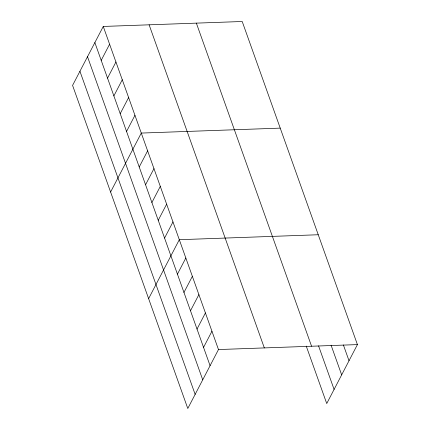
<?xml version="1.0" encoding="UTF-8"?>
<svg xmlns="http://www.w3.org/2000/svg" width="430" height="430" viewBox="0 0 430 430"><rect width="100%" height="100%" fill="white"/><g stroke="black" fill="none" stroke-linecap="round" stroke-linejoin="round"><path stroke-width="0.64" d="M103.264 26.45L72.579 85.398L187.792 408.5L218.478 349.552L103.264 26.45L242.208 21.5L357.421 344.602L326.736 403.55L306.246 346.096M101.2 60.361L109.602 44.225M107.538 78.136L115.939 61.995M113.875 95.906L122.276 79.765M120.212 113.676L128.613 97.535M126.549 131.446L134.95 115.305M110.601 192.022L141.287 133.074L280.226 128.124M139.218 166.985L147.624 150.844M145.555 184.76L153.962 168.619M151.892 202.53L160.293 186.389M158.229 220.3L166.63 204.159M164.566 238.07L172.968 221.928M148.619 298.646L179.305 239.698L318.248 234.748M177.434 274.152L185.835 258.011M183.959 292.459L192.361 276.318M190.49 310.766L198.891 294.625M197.021 329.079L205.422 312.938M203.546 347.386L211.947 331.245M218.478 349.552L357.421 344.602M343.387 344.957L349.015 360.743M331.084 345.193L341.662 374.869M318.555 345.86L334.088 389.424M196.359 23.134L311.567 346.236M149.119 24.816L264.326 347.918M94.863 42.591L210.076 365.693M87.51 56.717L202.724 379.819M79.932 71.272L195.145 394.375"/></g></svg>
